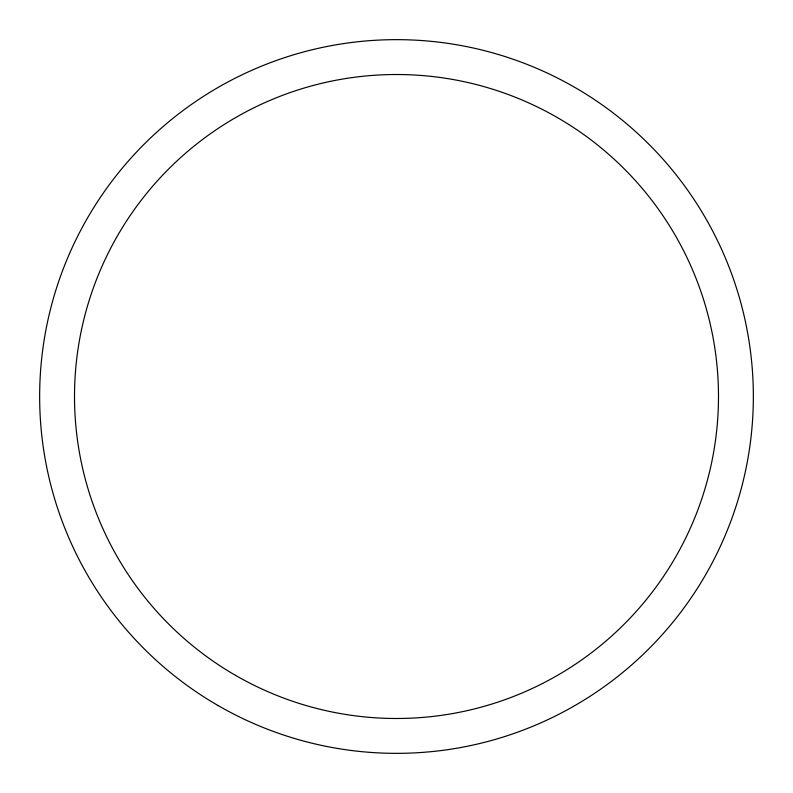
<?xml version="1.0" encoding="UTF-8"?>
<svg xmlns="http://www.w3.org/2000/svg" width="793" height="793" viewBox="0 0 793 793"><rect width="100%" height="100%" fill="white"/><g stroke="black" fill="none" stroke-linecap="round" stroke-linejoin="round"><path stroke-width="1.19" d="M218.075 705.542A356.85 356.85 0 0 0 753.35 396.5A356.85 356.85 0 0 0 218.075 87.458A356.85 356.85 0 0 0 218.075 705.542M235.501 675.349A321.988 321.988 0 0 0 718.488 396.5A321.988 321.988 0 0 0 235.501 117.651A321.988 321.988 0 0 0 235.501 675.349"/></g></svg>
